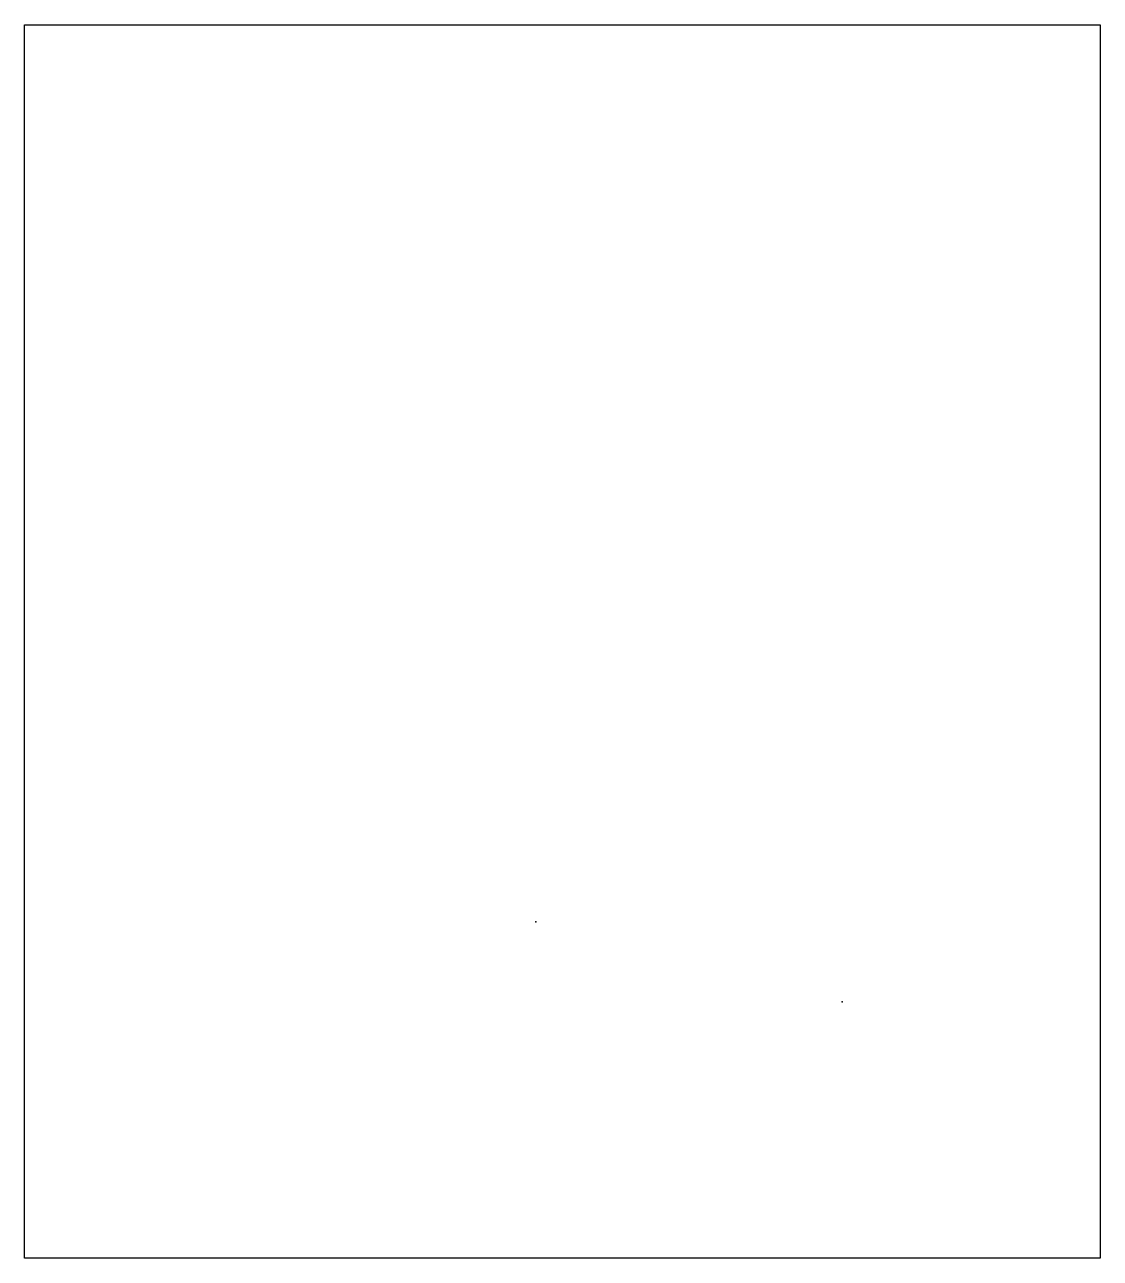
# Model space of a CAD drawing. Header units: metres. Extents: x -760 to -745.6, y 320.5 to 337.
import ezdxf

# ---------------------------------------------------------------- set-up
doc = ezdxf.new("R2010")
doc.units = ezdxf.units.M
doc.header["$MEASUREMENT"] = 0

msp = doc.modelspace()

# ---------------------------------------------------------------- linework, layer by layer
msp.add_lwpolyline([(-760.033, 337.005), (-745.644, 337.005), (-745.644, 320.504), (-760.033, 320.504)], close=True)
for p in [(-753.194, 325.004), (-749.097, 323.936)]:
    msp.add_point(p)

doc.saveas('drawing.dxf')
